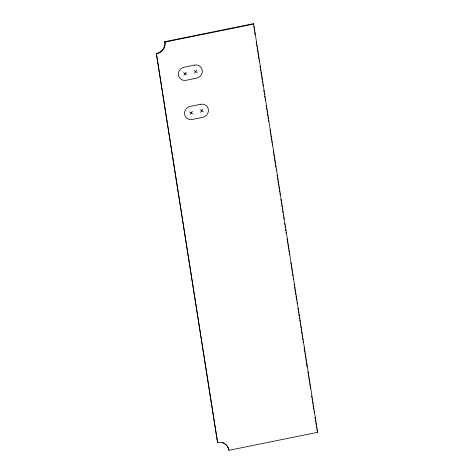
<?xml version="1.0" encoding="UTF-8"?>
<svg xmlns="http://www.w3.org/2000/svg" width="474" height="474" viewBox="0 0 474 474"><rect width="100%" height="100%" fill="white"/><g stroke="black" fill="none" stroke-linecap="round" stroke-linejoin="round"><path stroke-width="0.71" d="M183.948 75.33L186.187 72.184M194.524 73.186L196.763 70.039M190.086 114.518L192.32 111.366M200.662 112.368L202.896 109.221M164.739 41.682L253.353 23.7L253.714 24.085L317.639 432.318L229.025 450.3A10.262 9.77 -43.1 0 0 217.578 442.515L156.361 53.485A10.262 9.77 -43.1 0 0 164.739 41.682L165.1 42.062L253.714 24.085M194.115 70.573L197.172 72.646M183.539 72.718L186.596 74.797M200.253 109.761L203.305 111.834M189.677 111.905L192.728 113.979M156.361 53.485L217.578 442.515M317.284 431.938L317.639 432.318M229.025 450.3L228.669 449.915A10.262 9.77 -43.1 0 0 222.377 442.438M253.353 23.7L253.584 25.163M253.815 26.627L254.04 28.09M254.271 29.554L254.502 31.017M254.728 32.481L255.071 34.673M256.221 41.99L256.446 43.454M256.677 44.917L256.908 46.381M257.133 47.844L257.364 49.308M257.595 50.771L257.826 52.235M258.052 53.698L258.283 55.162M258.514 56.625L258.857 58.817M259.082 60.281L259.314 61.744M260.001 66.135L260.232 67.598M260.457 69.062L260.688 70.525M260.919 71.989L261.144 73.452M261.375 74.91L261.607 76.373M261.832 77.837L262.063 79.3M262.406 81.498L262.637 82.962M262.863 84.425L263.094 85.889M263.781 90.279L264.012 91.737M264.237 93.2L264.468 94.664M264.699 96.127L264.925 97.591M265.156 99.054L265.387 100.518M266.187 105.643L266.418 107.106M266.643 108.564L266.874 110.027M267.105 111.491L267.33 112.954M267.561 114.418L267.792 115.881M268.017 117.345L268.248 118.808M268.48 120.272L268.705 121.735M269.967 129.781L270.198 131.245M270.423 132.708L270.654 134.172M270.885 135.635L271.116 137.099M271.341 138.562L271.572 140.026M271.803 141.489L272.029 142.952M272.26 144.416L272.491 145.879M273.291 150.999L273.522 152.462M273.747 153.926L273.978 155.389M274.209 156.853L274.434 158.316M274.665 159.779L274.896 161.243M275.121 162.706L275.353 164.17M275.584 165.633L275.809 167.097M276.152 169.289L276.383 170.753M277.071 175.143L277.302 176.606M277.527 178.07L277.758 179.533M277.989 180.997L278.214 182.46M278.445 183.924L278.676 185.387M278.902 186.851L279.133 188.314M279.476 190.507L279.707 191.97M279.933 193.433L280.164 194.897M280.851 199.287L281.082 200.751M281.307 202.214L281.538 203.678M281.769 205.141L281.994 206.605M282.226 208.068L282.457 209.526M282.682 210.989L282.913 212.453M283.256 214.651L283.488 216.114M283.713 217.578L283.944 219.041M284.631 223.432L284.862 224.895M285.093 226.353L285.318 227.816M285.549 229.28L285.781 230.743M286.006 232.207L286.237 233.67M287.037 238.795L287.268 240.259M287.499 241.722L287.724 243.18M287.955 244.643L288.186 246.107M288.411 247.57L288.642 249.034M288.873 250.497L289.099 251.961M289.33 253.424L289.561 254.888M290.817 262.934L291.048 264.397M291.279 265.861L291.504 267.324M291.735 268.788L291.966 270.251M292.191 271.715L292.422 273.178M292.654 274.642L292.879 276.105M293.222 278.297L293.453 279.761M294.141 284.151L294.372 285.615M294.597 287.078L294.828 288.542M295.059 290.005L295.284 291.469M295.515 292.932L295.746 294.395M295.972 295.859L296.203 297.322M296.434 298.786L296.659 300.249M297.002 302.442L297.234 303.905M297.921 308.296L298.152 309.759M298.383 311.222L298.608 312.686M298.839 314.149L299.07 315.613M299.295 317.076L299.527 318.54M299.758 320.003L299.983 321.467M300.326 323.659L300.557 325.123M300.789 326.586L301.014 328.049M301.245 329.513L301.476 330.976M301.701 332.44L301.932 333.903M302.163 335.367L302.388 336.83M302.619 338.294L302.85 339.757M303.076 341.221L303.307 342.684M304.107 347.803L304.338 349.267M304.569 350.73L304.794 352.194M305.025 353.657L305.256 355.121M305.481 356.584L305.712 358.048M305.943 359.511L306.168 360.969M306.4 362.432L307.087 366.823M307.887 371.948L308.118 373.411M308.349 374.875L308.574 376.338M308.805 377.796L309.036 379.259M309.261 380.723L309.492 382.186M309.723 383.65L309.949 385.113M310.18 386.577L310.523 388.775M311.673 396.086L311.898 397.55M312.129 399.013L312.36 400.477M312.585 401.94L312.816 403.404M313.047 404.867L313.273 406.331M313.504 407.794L313.735 409.258M314.078 411.45L314.303 412.913M314.991 417.304L315.222 418.767M315.453 420.231L315.678 421.694M315.909 423.158L316.14 424.621M316.365 426.085L316.596 427.548M316.828 429.011L317.053 430.475M165.1 42.062A10.262 9.77 -43.1 0 1 156.716 53.87M194.618 65.08L184.042 67.225A6.837 6.512 -43.1 0 0 178.455 75.099A6.837 6.512 -43.1 0 0 186.092 80.29L196.669 78.139A6.837 6.512 -43.1 0 0 202.256 70.27A6.837 6.512 -43.1 0 0 194.618 65.08M200.757 104.262L190.181 106.413A6.837 6.512 -43.1 0 0 184.593 114.281A6.837 6.512 -43.1 0 0 192.225 119.472L202.801 117.327A6.837 6.512 -43.1 0 0 208.388 109.453A6.837 6.512 -43.1 0 0 200.757 104.262"/></g></svg>
